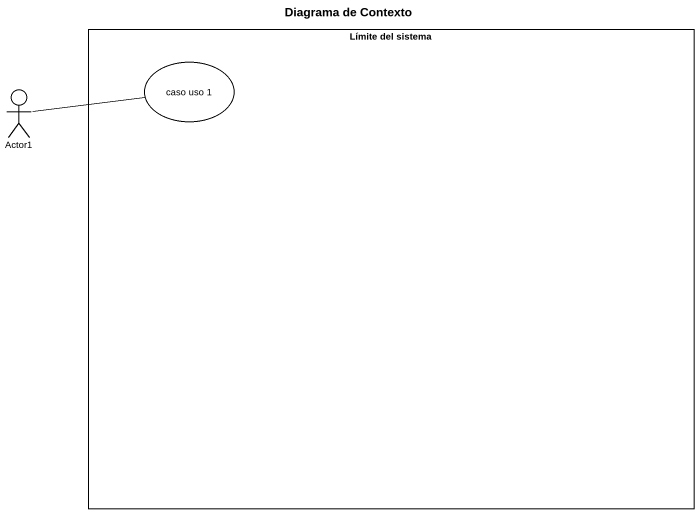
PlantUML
@startuml
title Diagrama de Contexto
rectangle "Límite del sistema" as Límite_del_sistema {
  usecase "caso uso 1" as caso_uso_1
}
actor Actor1
Actor1 -right- caso_uso_1
@enduml
